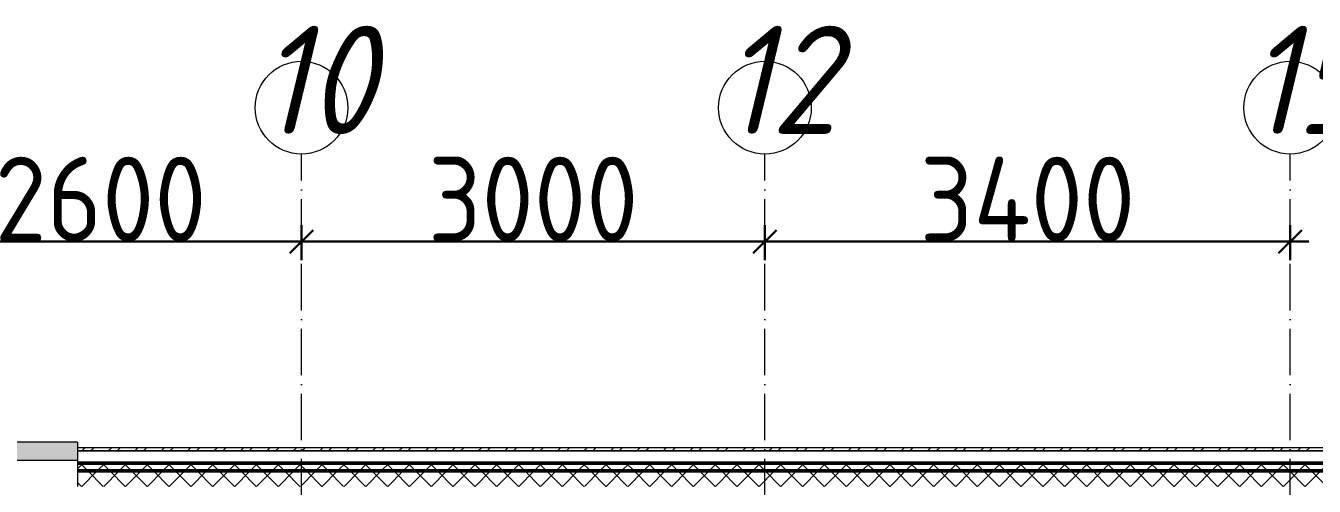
# Model space of a CAD drawing. Header units: millimetres. Extents: x -12989 to 629078, y -109036 to 555275.
# Drawn here: x 299036 to 307377, y -39131 to -36153 of the extents above; entities that cross this region are included whole.
import ezdxf

# ---------------------------------------------------------------- set-up
doc = ezdxf.new("R2010")
doc.units = ezdxf.units.MM
doc.linetypes.add('50_200_ШТРИХ_1Т_ш5_п1_п1_', pattern=[700, 500, -100, 0, -100])
for name, color, linetype, lineweight in [('4 -стяжа', 7, 'Continuous', 30), ('A-____-____-DIMS', 7, 'Continuous', 9), ('A-GLAZ-____-OTLN', 7, 'Continuous', 9), ('A-WALL-____-MCUT-2', 7, 'Continuous', 50), ('A-WALL-____-MCUT-3', 7, 'Continuous', 9), ('A-WALL-____-PATT-1', 7, 'Continuous', 9), ('A-WALL-FNSH-MCUT-1', 7, 'Continuous', 9), ('S-GRID-____-IDEN', 7, 'Continuous', 9), ('S-GRID-____-OTLN-1', 7, '50_200_ШТРИХ_1Т_ш5_п1_п1_', 9)]:
    doc.layers.add(name, color=color, linetype=linetype, lineweight=lineweight)
doc.layers.add('A-GLAZ-____-OTLN-1', color=7, linetype='Continuous', lineweight=9, true_color=0xc0c0c0)
doc.layers.get('4 -стяжа').off()
doc.styles.add('ISOCPEUR_I', font='isocpeui.ttf', dxfattribs={"width": 0.9, "height": 2.5})
doc.styles.add('ISOCPEUR_I_9', font='isocpeui.ttf', dxfattribs={"width": 0.9, "height": 250})
doc.styles.add('СПДС', font='isocpeur.ttf', dxfattribs={"width": 0.9})
doc.dimstyles.new('ISO-2_5_0_9К_БОЛЬШОЙ_ОСИ', dxfattribs={"dimscale": 304.8, "dimtxt": 248.995294, "dimasz": 0.492126, "dimexe": 0.393701, "dimexo": 0, "dimgap": 0, "dimtad": 1, "dimdec": 0, "dimzin": 0, "dimdsep": 46, "dimtxsty": 'ISOCPEUR_I_9', "dimblk1": 'OBLIQUE', "dimblk2": 'OBLIQUE', "dimsah": 1, "dimcen": 0.09, "dimdle": 0.393701, "dimazin": 0, "dimtfac": 1, "dimtdec": 4, "dimtix": 1, "dimtmove": 0, "dimatfit": 3, "dimfxl": 1, "dimtvp": 1, "dimtolj": 1, "dimtzin": 0, "dimarcsym": 2})
pattern_1 = [(45, (283770.71, -86863.46), (-70.71068, 70.71068), []), (135, (283770.71, -86863.46), (-70.71068, -70.71068), [])]

# ---------------------------------------------------------------- blocks, each defined once
blk = doc.blocks.new('Отлив_СКБ - Отлив витража_120_НВФ-31885289-АР1_План отверстий 3 этажа в осях 1-64_А-ГГ')
at = {"layer": 'A-GLAZ-____-OTLN-1'}
for points in [[(1000, 2), (1000, 120), (0, 120), (0, 2)], [(1000, 0), (1000, 2), (0, 2), (0, 0)]]:
    blk.add_hatch(color=256, dxfattribs=at).paths.add_polyline_path(points, flags=0)
at = {"layer": 'A-GLAZ-____-OTLN'}
for p, q in [((0, 83), (0, 120)), ((1000, 120), (0, 120)), ((1000, 120), (1000, 83)), ((0, 2), (1000, 2)), ((1000, 0), (0, 0))]:
    blk.add_line(p, q, dxfattribs=at)
blk = doc.blocks.new('Ось сетки - Круг_Ø6_00__ISO-2_5_0_9K_-25732049-АР1_План отверстий 3 этажа в осях 1-64_А-ГГ')
at = {"layer": 'S-GRID-____-IDEN'}
blk.add_circle((0, 0), 3, dxfattribs=at)
blk = doc.blocks.new('_Oblique')
at = {"color": 0, "linetype": 'ByBlock', "lineweight": -2}
blk.add_line((-0.5, -0.5), (0.5, 0.5), dxfattribs=at)
blk = doc.blocks.new('*D2983')
at = {"layer": 'A-____-____-DIMS', "color": 0, "lineweight": -2, "transparency": 16777216}
for p, q in [((298220.7, -37442.6), (298220.7, -37668.7)), ((300820.7, -37442.6), (300820.7, -37668.7)), ((298100.7, -37548.7), (300940.7, -37548.7))]:
    blk.add_line(p, q, dxfattribs=at)
at = {"layer": 'Defpoints', "color": 0, "transparency": 16777216}
for p in [(298220.7, -37442.6), (300820.7, -37442.6), (300820.7, -37548.7)]:
    blk.add_point(p, dxfattribs=at)
at = {"layer": 'A-____-____-DIMS', "color": 0, "lineweight": -2, "transparency": 16777216, "xscale": 150, "yscale": 150, "zscale": 150, "rotation": 180}
blk.add_blockref('_Oblique', (298220.7, -37548.7), dxfattribs=at)
at = {"layer": 'A-____-____-DIMS', "color": 0, "lineweight": -2, "transparency": 16777216, "xscale": 150, "yscale": 150, "zscale": 150}
blk.add_blockref('_Oblique', (300820.7, -37548.7), dxfattribs=at)
at = {"layer": 'A-____-____-DIMS', "color": 0, "transparency": 16777216, "insert": (299520.7, -37274.4), "char_height": 548.64, "attachment_point": 5, "style": 'СПДС'}
blk.add_mtext('\\A1;2600', dxfattribs=at)
blk = doc.blocks.new('*D2984')
at = {"layer": 'A-____-____-DIMS', "color": 0, "lineweight": -2, "transparency": 16777216}
for p, q in [((300820.7, -37442.6), (300820.7, -37668.7)), ((303820.7, -37442.6), (303820.7, -37668.7)), ((300700.7, -37548.7), (303940.7, -37548.7))]:
    blk.add_line(p, q, dxfattribs=at)
at = {"layer": 'Defpoints', "color": 0, "transparency": 16777216}
for p in [(300820.7, -37442.6), (303820.7, -37442.6), (303820.7, -37548.7)]:
    blk.add_point(p, dxfattribs=at)
at = {"layer": 'A-____-____-DIMS', "color": 0, "lineweight": -2, "transparency": 16777216, "xscale": 150, "yscale": 150, "zscale": 150, "rotation": 180}
blk.add_blockref('_Oblique', (300820.7, -37548.7), dxfattribs=at)
at = {"layer": 'A-____-____-DIMS', "color": 0, "lineweight": -2, "transparency": 16777216, "xscale": 150, "yscale": 150, "zscale": 150}
blk.add_blockref('_Oblique', (303820.7, -37548.7), dxfattribs=at)
at = {"layer": 'A-____-____-DIMS', "color": 0, "transparency": 16777216, "insert": (302320.7, -37274.4), "char_height": 548.64, "attachment_point": 5, "style": 'СПДС'}
blk.add_mtext('\\A1;3000', dxfattribs=at)
blk = doc.blocks.new('*D2985')
at = {"layer": 'A-____-____-DIMS', "color": 0, "lineweight": -2, "transparency": 16777216}
for p, q in [((303820.7, -37442.6), (303820.7, -37668.7)), ((307220.7, -37442.6), (307220.7, -37668.7)), ((303700.7, -37548.7), (307340.7, -37548.7))]:
    blk.add_line(p, q, dxfattribs=at)
at = {"layer": 'Defpoints', "color": 0, "transparency": 16777216}
for p in [(303820.7, -37442.6), (307220.7, -37442.6), (307220.7, -37548.7)]:
    blk.add_point(p, dxfattribs=at)
at = {"layer": 'A-____-____-DIMS', "color": 0, "lineweight": -2, "transparency": 16777216, "xscale": 150, "yscale": 150, "zscale": 150, "rotation": 180}
blk.add_blockref('_Oblique', (303820.7, -37548.7), dxfattribs=at)
at = {"layer": 'A-____-____-DIMS', "color": 0, "lineweight": -2, "transparency": 16777216, "xscale": 150, "yscale": 150, "zscale": 150}
blk.add_blockref('_Oblique', (307220.7, -37548.7), dxfattribs=at)
at = {"layer": 'A-____-____-DIMS', "color": 0, "transparency": 16777216, "insert": (305520.7, -37274.4), "char_height": 548.64, "attachment_point": 5, "style": 'СПДС'}
blk.add_mtext('\\A1;3400', dxfattribs=at)
blk = doc.blocks.new('3эт')
at = {"layer": 'S-GRID-____-OTLN-1', "color": 251, "ltscale": 0.6, "true_color": 0x636466}
for p, q in [((300820.7, -91346.1), (300820.7, -36982.5)), ((303820.7, -91346.1), (303820.7, -36982.5)), ((307220.7, -91346.1), (307220.7, -36982.5))]:
    blk.add_line(p, q, dxfattribs=at)
at = {"layer": 'S-GRID-____-IDEN', "char_height": 700, "width": 346.329, "attachment_point": 1, "style": 'ISOCPEUR_I'}
for s, insert in [('10', (300542.4, -36152.7)), ('12', (303542.4, -36152.7)), ('15', (306942.4, -36152.7))]:
    blk.add_mtext(s, dxfattribs=dict(at, insert=insert))
at = {"layer": 'A-____-____-DIMS'}
for base, p1, p2, override, picture, middle in [((300820.7, -37548.7), (298220.7, -37442.6), (300820.7, -37442.6), {"dimtxt": 1.8, "dimpost": '<>', "dimtxsty": 'СПДС', "dimfxl": 2600}, '*D2983', (299520.7, -37274.4)), ((303820.7, -37548.7), (300820.7, -37442.6), (303820.7, -37442.6), {"dimtxt": 1.8, "dimpost": '<>', "dimtxsty": 'СПДС', "dimfxl": 3000}, '*D2984', (302320.7, -37274.4)), ((307220.7, -37548.7), (303820.7, -37442.6), (307220.7, -37442.6), {"dimtxt": 1.8, "dimpost": '<>', "dimtxsty": 'СПДС', "dimfxl": 3400}, '*D2985', (305520.7, -37274.4))]:
    dim = blk.add_linear_dim(base=base, p1=p1, p2=p2, dimstyle='ISO-2_5_0_9К_БОЛЬШОЙ_ОСИ', override=override, dxfattribs=at)
    dim.commit()
    dim.dimension.update_dxf_attribs({"geometry": picture, "text_midpoint": middle})

msp = doc.modelspace()

# ---------------------------------------------------------------- hatches: boundary and pattern name
at = {"layer": 'A-WALL-____-PATT-1'}
h = msp.add_hatch(dxfattribs=at)
h.set_pattern_fill('FP_3', color=256, style=0, pattern_type=2)
h.set_pattern_definition([(45, (283770.71, -86863.46), (-85.53659, 85.53659), []), (45, (283827.73, -86863.46), (-85.53659, 85.53659), [])])
h.paths.add_polyline_path([(307550.7074, -38902.4142), (307550.7074, -38882.4142), (299370.7074, -38882.4142), (299370.7074, -38902.4142), (304966.602, -38902.4142)], flags=0)
h.paths.add_polyline_path([(298370.7074, -38902.4142), (298370.7074, -38882.4142), (297170.7074, -38882.4142), (297170.7074, -38902.4142), (297896.7448, -38902.4142)], flags=0)
h.paths.add_polyline_path([(295370.7074, -38902.4142), (295370.7074, -38882.4142), (291170.7074, -38882.4142), (291170.7074, -38902.4142), (294361.8163, -38902.4142)], flags=0)
h.paths.add_polyline_path([(289370.7074, -38902.4142), (289370.7074, -38882.4142), (281090.7074, -38882.4142), (281090.7074, -38902.4142), (289059.4234, -38902.4142)], flags=0)
h = msp.add_hatch(dxfattribs=at)
h.set_pattern_fill('FP_1', color=256, style=0, pattern_type=2)
h.set_pattern_definition(pattern_1)
h.paths.add_polyline_path([(307550.7074, -39032.4142), (307550.7074, -38982.4142), (299370.7074, -38982.4142), (299370.7074, -39032.4142), (304966.602, -39032.4142)], flags=0)
h.paths.add_polyline_path([(298370.7074, -39032.4142), (298370.7074, -38982.4142), (297170.7074, -38982.4142), (297170.7074, -39032.4142), (297896.7448, -39032.4142)], flags=0)
h.paths.add_polyline_path([(295370.7074, -39032.4142), (295370.7074, -38982.4142), (291170.7074, -38982.4142), (291170.7074, -39032.4142), (294361.8163, -39032.4142)], flags=0)
h.paths.add_polyline_path([(289059.4234, -39032.4142), (289370.7074, -39032.4142), (289370.7074, -38982.4142), (281220.7074, -38982.4142), (281220.7074, -39032.4142), (287291.9591, -39032.4142)], flags=0)
h = msp.add_hatch(dxfattribs=at)
h.set_pattern_fill('FP_1', color=256, style=0, pattern_type=2)
h.set_pattern_definition(pattern_1)
h.paths.add_polyline_path([(307470.7074, -39132.4142), (307550.7074, -39132.4142), (307550.7074, -39032.4142), (299370.7074, -39032.4142), (299370.7074, -39132.4142), (307420.7074, -39132.4142)], flags=0)
h.paths.add_polyline_path([(298370.7074, -39132.4142), (298370.7074, -39032.4142), (297170.7074, -39032.4142), (297170.7074, -39126.4142), (297245.7074, -39126.4142), (297245.7074, -39132.4142), (297896.7448, -39132.4142)], flags=0)
h.paths.add_polyline_path([(295295.7074, -39132.4142), (295295.7074, -39126.4142), (295370.7074, -39126.4142), (295370.7074, -39032.4142), (291170.7074, -39032.4142), (291170.7074, -39126.4142), (291245.7074, -39126.4142), (291245.7074, -39132.4142), (294361.8163, -39132.4142)], flags=0)
h.paths.add_polyline_path([(289370.7074, -39132.4142), (289370.7074, -39032.4142), (281320.7074, -39032.4142), (281320.7074, -39132.4142), (289059.4234, -39132.4142)], flags=0)

# ---------------------------------------------------------------- linework, layer by layer
at = {"layer": 'A-WALL-____-MCUT-2'}
for p, q in [((307550.7074, -38982.4142), (299370.7074, -38982.4142)), ((307550.7074, -39032.4142), (299370.7074, -39032.4142))]:
    msp.add_line(p, q, dxfattribs=at)
at = {"layer": 'A-WALL-____-MCUT-3'}
for p, q in [((307550.7074, -38902.4142), (299370.7074, -38902.4142)), ((299370.7074, -38902.4142), (299370.7074, -39132.4142))]:
    msp.add_line(p, q, dxfattribs=at)
at = {"layer": 'A-WALL-FNSH-MCUT-1'}
for p, q in [((307570.7074, -38882.4142), (299370.7074, -38882.4142)), ((299370.7074, -38882.4142), (299370.7074, -38902.4142)), ((299370.7074, -38902.4142), (307550.7074, -38902.4142))]:
    msp.add_line(p, q, dxfattribs=at)

# ---------------------------------------------------------------- block references
at = {"layer": '4 -стяжа'}
msp.add_blockref('3эт', (0, 0), dxfattribs=at)
at = {"layer": 'A-GLAZ-____-OTLN'}
msp.add_blockref('Отлив_СКБ - Отлив витража_120_НВФ-31885289-АР1_План отверстий 3 этажа в осях 1-64_А-ГГ', (298370.7074, -38965.4142), dxfattribs=at)
at = {"layer": 'S-GRID-____-IDEN', "xscale": 99.99999999999993, "yscale": 99.99999999999993, "zscale": 99.99999999999993}
for p in [(300820.7074, -36682.4965), (303820.7074, -36682.4965), (307220.7074, -36682.4965)]:
    msp.add_blockref('Ось сетки - Круг_Ø6_00__ISO-2_5_0_9K_-25732049-АР1_План отверстий 3 этажа в осях 1-64_А-ГГ', p, dxfattribs=at)

doc.saveas('drawing.dxf')
